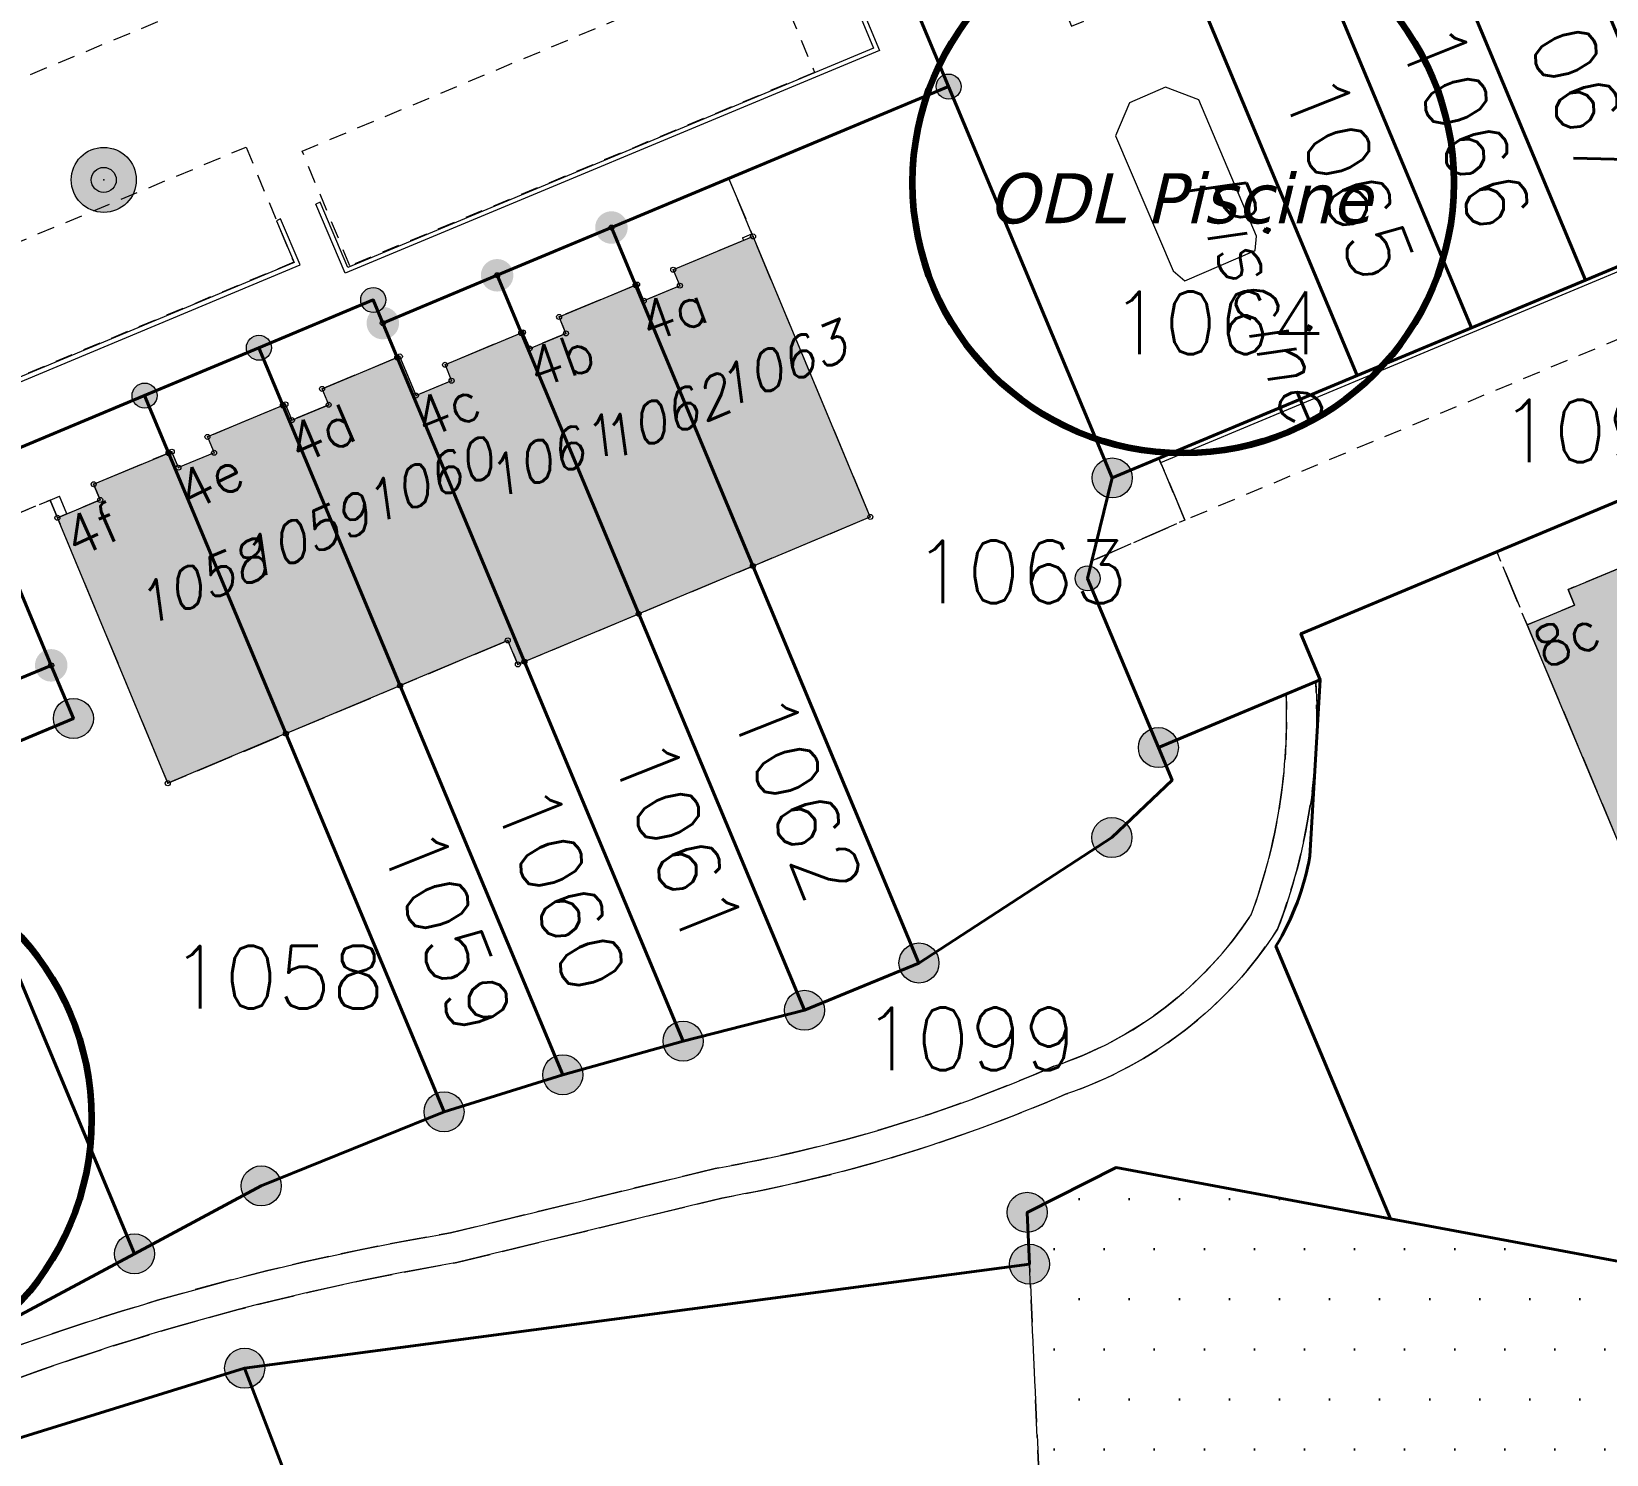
# Model space of a CAD drawing. Header units: metres. Extents: x 2513914 to 2544706, y 1140005 to 1171926.
# Drawn here: x 2515498.5 to 2515561.5, y 1146621.1 to 1146678 of the extents above; entities that cross this region are included whole.
import ezdxf
from ezdxf.enums import TextEntityAlignment as Align

# ---------------------------------------------------------------- set-up
doc = ezdxf.new("R2010")
doc.units = ezdxf.units.M
doc.linetypes.add('MO_I', pattern=[2, 1.5, -0.5])
doc.linetypes.add('MO_J', pattern=[1.2, 0.7, -0.5])
doc.layers.get('0').update_dxf_attribs({"lineweight": 15})
for name, color, linetype, lineweight in [('MO_AD_NO_POLICE', 7, 'Continuous', 20), ('MO_BF', 7, 'Continuous', 40), ('MO_BF_IMMEUBLE', 7, 'Continuous', 40), ('MO_BF_NUMERO', 7, 'Continuous', 40), ('MO_BF_PTS', 7, 'Continuous', 20), ('MO_CS_BAT', 7, 'Continuous', 20), ('MO_CS_BAT_DES', 7, 'Continuous', 20), ('MO_CS_BAT_NUM', 7, 'Continuous', 20), ('MO_CS_PTS', 7, 'Continuous', 20), ('MO_CS_RD_PLACE', 7, 'MO_I', 20), ('MO_CS_RD_ROUTE', 7, 'MO_I', 20), ('MO_CS_RD_TROTTOIR', 7, 'Continuous', 20), ('MO_CS_SB_FORET', 7, 'MO_I', 20), ('MO_CS_SB_FORET_HACH', 7, 'Continuous', 30), ('MO_CS_SV_CHAMP', 7, 'MO_I', 20), ('MO_CS_SV_JARDIN', 7, 'MO_I', 20), ('MO_ODL_COUVERT', 7, 'MO_J', 20), ('MO_ODL_MUR', 7, 'Continuous', 20), ('MO_ODL_NOM', 7, 'Continuous', 20), ('MO_ODL_NOM_DE', 7, 'Continuous', 20), ('MO_ODL_PISCINE_SUPERFICIE', 7, 'Continuous', 20), ('MO_PFP3', 7, 'Continuous', 20)]:
    doc.layers.add(name, color=color, linetype=linetype, lineweight=lineweight)
for name, color, linetype, lineweight, true_color in [('MO_BF_PTS_CA', 7, 'Continuous', 18, 0xffffff), ('MO_CS_BAT_HACH', 7, 'Continuous', 20, 0xa0a0a0), ('MO_PFP3_CA', 7, 'Continuous', 18, 0xffffff)]:
    doc.layers.add(name, color=color, linetype=linetype, lineweight=lineweight, true_color=true_color)
doc.styles.add('BEL_Titre1_logo', font='tahoma.ttf', dxfattribs={"width": 1.1, "oblique": 13.5})
doc.styles.get("Standard").update_dxf_attribs({"font": 'simplex.shx'})

# ---------------------------------------------------------------- blocks, each defined once
blk = doc.blocks.new('AD')
at = {"layer": 'MO_AD_NO_POLICE'}
blk.add_attdef('NUMERO', text='', height=0.0016, dxfattribs=at).set_placement((0.000003, -0.000004), align=Align.MIDDLE_CENTER)
blk = doc.blocks.new('B_CS_BAT')
at = {"layer": 'MO_CS_BAT_DES', "oblique": 15.00003, "flags": 1}
blk.add_attdef('DESIGNATION', text='', height=0.0016, dxfattribs=at).set_placement((0.001426, -0.001132), align=Align.MIDDLE_CENTER)
at = {"layer": 'MO_CS_BAT_NUM', "oblique": 15.00003}
blk.add_attdef('NUMERO', text='', height=0.0016, dxfattribs=at).set_placement((0.001426, 0.000876), align=Align.MIDDLE_CENTER)
blk = doc.blocks.new('B_ODL_NOM')
at = {"layer": 'MO_ODL_NOM', "oblique": 15}
blk.add_attdef('NOM', text='', height=0.0023, dxfattribs=at).set_placement((0.000006, -0.000834), align=Align.BOTTOM_LEFT)
at = {"layer": 'MO_ODL_NOM_DE', "flags": 1}
blk.add_attdef('NOMOBJET_DE', text='', height=0.0018, dxfattribs=at).set_placement((0.000006, -0.002842), align=Align.MIDDLE_CENTER)
blk = doc.blocks.new('IMMEUBLE_NUM')
at = {"layer": 'MO_BF_IMMEUBLE', "flags": 1}
blk.add_attdef('IDENTDN', (-0.000033, 0.002893), '', height=0.0025, dxfattribs=at)
at = {"layer": 'MO_BF_NUMERO'}
blk.add_attdef('NUMERO', (-0.000033, -0.000107), '', height=0.0025, dxfattribs=at)
blk = doc.blocks.new('PFP3_CHEVILLE')
at = {"layer": 'MO_PFP3_CA'}
h = blk.add_hatch(color=256, dxfattribs=at)
edge = h.paths.add_edge_path()
edge.add_arc((0, 0), 0.0013, 0, 360)
at = {"layer": 'MO_PFP3', "linetype": 'Continuous'}
for radius in [0.0013, 0.0005]:
    blk.add_circle((0, 0), radius, dxfattribs=at)
blk.add_point((0, 0), dxfattribs=at)
at = {"layer": 'MO_PFP3_CA'}
blk.add_circle((0, 0), 0.0005, dxfattribs=at)
blk = doc.blocks.new('PTS_BF_BORNE')
at = {"layer": 'MO_BF_PTS_CA'}
h = blk.add_hatch(color=256, dxfattribs=at)
edge = h.paths.add_edge_path()
edge.add_arc((0, 0), 0.0008, 0, 360)
at = {"layer": 'MO_BF_PTS', "linetype": 'Continuous'}
blk.add_circle((0, 0), 0.0008, dxfattribs=at)
blk.add_point((0, 0), dxfattribs=at)
blk = doc.blocks.new('PTS_BF_CHEVILLE')
at = {"layer": 'MO_BF_PTS_CA'}
h = blk.add_hatch(color=256, dxfattribs=at)
edge = h.paths.add_edge_path()
edge.add_arc((0, 0), 0.0005, 0, 360)
at = {"layer": 'MO_BF_PTS', "linetype": 'Continuous'}
blk.add_circle((0, 0), 0.0005, dxfattribs=at)
blk.add_point((0, 0), dxfattribs=at)
blk = doc.blocks.new('PTS_BF_NON_MATE_NONDEFINI')
at = {"layer": 'MO_BF_PTS_CA'}
h = blk.add_hatch(color=256, dxfattribs=at)
edge = h.paths.add_edge_path()
edge.add_arc((0, 0), 0.00065, 0, 360)
at = {"layer": 'MO_BF_PTS', "linetype": 'Continuous'}
blk.add_circle((0, 0), 0.0001, dxfattribs=at)
blk.add_point((0, 0), dxfattribs=at)
blk = doc.blocks.new('PTS_CS')
at = {"layer": 'MO_CS_PTS', "linetype": 'Continuous'}
blk.add_circle((0, 0), 0.0001, dxfattribs=at)
at = {"layer": 'MO_CS_PTS'}
blk.add_point((0, 0), dxfattribs=at)

msp = doc.modelspace()

# ---------------------------------------------------------------- hatches: boundary and pattern name
at = {"layer": 'MO_CS_BAT_HACH'}
for points in [[(2515532.04, 1146658.562), (2515527.354, 1146669.765), (2515524.166, 1146668.437), (2515524.432, 1146667.8), (2515522.99, 1146667.2), (2515522.721, 1146667.846), (2515522.66, 1146667.821), (2515527.351, 1146656.6)], [(2515522.66, 1146667.821), (2515527.351, 1146656.6), (2515522.785, 1146654.689), (2515518.094, 1146665.908), (2515518.161, 1146665.936), (2515518.43, 1146665.29), (2515519.881, 1146665.894), (2515519.607, 1146666.55)], [(2515522.785, 1146654.689), (2515518.094, 1146665.908), (2515515.047, 1146664.64), (2515515.312, 1146664.002), (2515513.889, 1146663.41), (2515513.244, 1146664.972), (2515513.138, 1146664.929), (2515518.219, 1146652.779)], [(2515513.255, 1146651.82), (2515508.573, 1146663.017), (2515508.669, 1146663.057), (2515508.931, 1146662.429), (2515510.4, 1146663.041), (2515510.135, 1146663.678), (2515513.138, 1146664.929), (2515518.219, 1146652.779), (2515517.959, 1146652.67), (2515517.557, 1146653.627)], [(2515505.556, 1146661.76), (2515505.821, 1146661.123), (2515504.398, 1146660.53), (2515504.133, 1146661.168), (2515504.004, 1146661.114), (2515508.691, 1146649.903), (2515513.255, 1146651.82), (2515508.573, 1146663.017)], [(2515508.691, 1146649.903), (2515503.968, 1146647.92), (2515499.562, 1146658.527), (2515501.271, 1146659.239), (2515501.01, 1146659.867), (2515504.004, 1146661.114)], [(2515568.5, 1146645.108), (2515563.078, 1146642.825), (2515558.282, 1146654.247), (2515560.175, 1146655.034), (2515559.914, 1146655.662), (2515563.471, 1146657.141)]]:
    msp.add_hatch(color=256, dxfattribs=at).paths.add_polyline_path(points)
at = {"layer": 'MO_CS_SB_FORET_HACH'}
h = msp.add_hatch(dxfattribs=at)
h.set_pattern_fill('DOTS', color=256, scale=1.2599999905, style=0)
h.paths.add_polyline_path([(2515538.399, 1146628.709), (2515538.307, 1146630.778), (2515541.867, 1146632.568), (2515552.819, 1146630.52), (2515559.538, 1146629.264), (2515565.237, 1146628.198), (2515576.017, 1146623.228), (2515589.287, 1146606.708), (2515594.747, 1146607.638), (2515599.497, 1146604.278), (2515605.077, 1146592.688), (2515599.657, 1146581.258), (2515594.007, 1146577.988), (2515578.487, 1146590.838), (2515567.287, 1146608.608), (2515540.317, 1146604.578), (2515538.917, 1146617.128)])

# ---------------------------------------------------------------- linework, layer by layer
at = {"color": 150, "lineweight": 100}
for centre in [(2515544.539, 1146671.915), (2515490.112, 1146634.509)]:
    msp.add_circle(centre, 10.812, dxfattribs=at)
at = {"layer": 'MO_BF', "flags": 128}
for points in [[(2515564.794, 1146703.265), (2515553.266, 1146698.445), (2515548.699, 1146696.535), (2515544.132, 1146694.626), (2515543.746, 1146695.548), (2515539.179, 1146693.64), (2515529.4, 1146689.551), (2515535.167, 1146675.756), (2515521.697, 1146670.124), (2515517.13, 1146668.215), (2515512.563, 1146666.305), (2515512.178, 1146667.228), (2515507.611, 1146665.319), (2515503.044, 1146663.409), (2515496.032, 1146660.477), (2515499.313, 1146652.631), (2515497.468, 1146651.86)], [(2515521.349, 1146587.319), (2515507.043, 1146624.549), (2515538.399, 1146628.709), (2515538.307, 1146630.778), (2515541.867, 1146632.568), (2515552.819, 1146630.52), (2515559.538, 1146629.264), (2515565.237, 1146628.198)]]:
    msp.add_lwpolyline(points, dxfattribs=at)
for points in [[(2515560.619, 1146668.026), (2515548.699, 1146696.535), (2515553.266, 1146698.445), (2515565.186, 1146669.934)], [(2515560.619, 1146668.026), (2515548.699, 1146696.535), (2515544.132, 1146694.626), (2515556.052, 1146666.116)], [(2515551.485, 1146664.207), (2515539.179, 1146693.64), (2515543.746, 1146695.548), (2515544.132, 1146694.626), (2515556.052, 1146666.116)], [(2515551.485, 1146664.207), (2515539.179, 1146693.64), (2515529.4, 1146689.551), (2515535.167, 1146675.756), (2515541.706, 1146660.118)], [(2515543.548, 1146649.345), (2515544.094, 1146648.038), (2515541.692, 1146645.75), (2515533.983, 1146640.739), (2515521.697, 1146670.124), (2515535.167, 1146675.756), (2515541.706, 1146660.118), (2515540.721, 1146656.107)], [(2515567.8, 1146661.652), (2515562.51, 1146659.441), (2515549.24, 1146653.893), (2515550.012, 1146652.047), (2515543.548, 1146649.345), (2515540.721, 1146656.107), (2515541.706, 1146660.118), (2515551.485, 1146664.207), (2515556.052, 1146666.116), (2515560.619, 1146668.026), (2515565.186, 1146669.934), (2515576.714, 1146674.754), (2515581.292, 1146661.71), (2515575.532, 1146664.884)], [(2515521.697, 1146670.124), (2515517.13, 1146668.215), (2515529.408, 1146638.85), (2515533.983, 1146640.739)], [(2515529.408, 1146638.85), (2515517.13, 1146668.215), (2515512.563, 1146666.305), (2515524.558, 1146637.618)], [(2515524.558, 1146637.618), (2515512.563, 1146666.305), (2515512.178, 1146667.228), (2515507.611, 1146665.319), (2515519.754, 1146636.274)], [(2515507.611, 1146665.319), (2515519.754, 1146636.274), (2515515.008, 1146634.795), (2515503.044, 1146663.409)], [(2515496.032, 1146660.477), (2515499.313, 1146652.631), (2515500.2, 1146650.509), (2515494.665, 1146648.194), (2515502.64, 1146629.121), (2515507.705, 1146631.833), (2515515.008, 1146634.795), (2515503.044, 1146663.409)], [(2515469.386, 1146616.529), (2515469.448, 1146619.818), (2515465.948, 1146636.578), (2515465.005, 1146638.287), (2515497.468, 1146651.86), (2515499.313, 1146652.631), (2515500.2, 1146650.509), (2515494.665, 1146648.194), (2515502.64, 1146629.121), (2515497.89, 1146626.578), (2515490.753, 1146622.539), (2515479.187, 1146618.577)], [(2515477.015, 1146615.248), (2515507.043, 1146624.549), (2515521.349, 1146587.319), (2515514.458, 1146574.953), (2515509.42, 1146559.202), (2515502.222, 1146541.353), (2515494.704, 1146539.039), (2515488.138, 1146564.924), (2515490.098, 1146568.309), (2515489.378, 1146570.869), (2515488.368, 1146574.079), (2515487.578, 1146575.769), (2515486.368, 1146577.699), (2515483.757, 1146593.168)]]:
    msp.add_lwpolyline(points, close=True, dxfattribs=at)
msp.add_lwpolyline([(2515538.399, 1146628.709), (2515538.307, 1146630.778), (2515541.867, 1146632.568), (2515552.819, 1146630.52), (2515548.245, 1146641.414, 0.094215), (2515549.604, 1146645.012), (2515550.012, 1146652.047), (2515543.548, 1146649.345), (2515544.094, 1146648.038), (2515541.692, 1146645.75), (2515533.983, 1146640.739), (2515529.408, 1146638.85), (2515524.558, 1146637.618), (2515519.754, 1146636.274), (2515515.008, 1146634.795), (2515507.705, 1146631.833), (2515502.64, 1146629.121), (2515497.89, 1146626.578), (2515490.753, 1146622.539), (2515479.187, 1146618.577), (2515469.386, 1146616.529), (2515469.316, 1146612.864), (2515477.015, 1146615.248), (2515507.043, 1146624.549)], format="xyb", close=True, dxfattribs=at)
at = {"layer": 'MO_CS_BAT', "flags": 128}
for points in [[(2515532.04, 1146658.562), (2515527.354, 1146669.765), (2515524.166, 1146668.437), (2515524.432, 1146667.8), (2515522.99, 1146667.2), (2515522.721, 1146667.846), (2515522.66, 1146667.821), (2515527.351, 1146656.6)], [(2515522.66, 1146667.821), (2515527.351, 1146656.6), (2515522.785, 1146654.689), (2515518.094, 1146665.908), (2515518.161, 1146665.936), (2515518.43, 1146665.29), (2515519.881, 1146665.894), (2515519.607, 1146666.55)], [(2515522.785, 1146654.689), (2515518.094, 1146665.908), (2515515.047, 1146664.64), (2515515.312, 1146664.002), (2515513.889, 1146663.41), (2515513.244, 1146664.972), (2515513.138, 1146664.929), (2515518.219, 1146652.779)], [(2515513.255, 1146651.82), (2515508.573, 1146663.017), (2515508.669, 1146663.057), (2515508.931, 1146662.429), (2515510.4, 1146663.041), (2515510.135, 1146663.678), (2515513.138, 1146664.929), (2515518.219, 1146652.779), (2515517.959, 1146652.67), (2515517.557, 1146653.627)], [(2515505.556, 1146661.76), (2515505.821, 1146661.123), (2515504.398, 1146660.53), (2515504.133, 1146661.168), (2515504.004, 1146661.114), (2515508.691, 1146649.903), (2515513.255, 1146651.82), (2515508.573, 1146663.017)], [(2515508.691, 1146649.903), (2515503.968, 1146647.92), (2515499.562, 1146658.527), (2515501.271, 1146659.239), (2515501.01, 1146659.867), (2515504.004, 1146661.114)], [(2515568.5, 1146645.108), (2515563.078, 1146642.825), (2515558.282, 1146654.247), (2515560.175, 1146655.034), (2515559.914, 1146655.662), (2515563.471, 1146657.141)]]:
    msp.add_lwpolyline(points, close=True, dxfattribs=at)
at = {"layer": 'MO_CS_RD_PLACE', "flags": 128}
for points in [[(2515527.354, 1146669.765), (2515524.166, 1146668.437), (2515524.432, 1146667.8), (2515522.99, 1146667.2), (2515522.721, 1146667.846), (2515522.66, 1146667.821), (2515519.607, 1146666.55), (2515519.881, 1146665.894), (2515518.43, 1146665.29), (2515518.161, 1146665.936), (2515518.094, 1146665.908), (2515515.047, 1146664.64), (2515515.312, 1146664.002), (2515513.889, 1146663.41), (2515513.244, 1146664.972), (2515513.138, 1146664.929), (2515510.135, 1146663.678), (2515510.4, 1146663.041), (2515508.931, 1146662.429), (2515508.669, 1146663.057), (2515508.573, 1146663.017), (2515505.556, 1146661.76), (2515505.821, 1146661.123), (2515504.398, 1146660.53), (2515504.133, 1146661.168), (2515504.004, 1146661.114), (2515501.01, 1146659.867), (2515501.271, 1146659.239), (2515499.562, 1146658.527), (2515499.267, 1146659.237), (2515496.956, 1146658.269), (2515496.032, 1146660.477), (2515503.044, 1146663.409), (2515507.611, 1146665.319), (2515512.178, 1146667.228), (2515512.563, 1146666.305), (2515517.13, 1146668.215), (2515521.697, 1146670.124), (2515526.385, 1146672.084), (2515527.312, 1146669.866)], [(2515557.071, 1146657.167), (2515562.51, 1146659.441), (2515567.8, 1146661.652), (2515573.225, 1146663.919), (2515574.145, 1146661.71), (2515574.184, 1146661.618), (2515570.435, 1146660.06), (2515570.707, 1146659.404), (2515569.11, 1146658.739), (2515568.841, 1146659.386), (2515568.761, 1146659.353), (2515565.174, 1146657.861), (2515565.443, 1146657.215), (2515563.836, 1146656.546), (2515563.571, 1146657.183), (2515563.471, 1146657.141), (2515559.914, 1146655.662), (2515560.175, 1146655.034), (2515558.282, 1146654.247), (2515557.991, 1146654.939)]]:
    msp.add_lwpolyline(points, close=True, dxfattribs=at)
at = {"layer": 'MO_CS_RD_ROUTE', "flags": 128}
msp.add_lwpolyline([(2515459.226, 1146676.828), (2515465.739, 1146679.598, -0.103862), (2515466.701, 1146679.476, -0.028439), (2515470.234, 1146677.509, 0.161929), (2515473.569, 1146677.159), (2515486.48, 1146678.947, -0.265033), (2515488.827, 1146677.487, -0.052583), (2515489.539, 1146675.771), (2515488.25, 1146675.179), (2515487.8, 1146674.985), (2515489.733, 1146670.362), (2515491.74, 1146665.561), (2515493.649, 1146660.994), (2515495.112, 1146657.496), (2515496.956, 1146658.269), (2515496.032, 1146660.477), (2515503.044, 1146663.409), (2515507.611, 1146665.319), (2515512.178, 1146667.228), (2515512.563, 1146666.305), (2515517.13, 1146668.215), (2515521.697, 1146670.124), (2515526.385, 1146672.084), (2515535.167, 1146675.756), (2515529.4, 1146689.551), (2515532.133, 1146690.694), (2515539.179, 1146693.64), (2515543.746, 1146695.548), (2515544.132, 1146694.626), (2515548.699, 1146696.535), (2515553.266, 1146698.445), (2515559.352, 1146700.99), (2515564.794, 1146703.265), (2515576.714, 1146674.754), (2515577.298, 1146673.09, -0.256373), (2515576.312, 1146671.693), (2515575.381, 1146671.28), (2515574.341, 1146673.762), (2515565.186, 1146669.934), (2515560.619, 1146668.026), (2515556.052, 1146666.116), (2515551.485, 1146664.207), (2515543.572, 1146660.898), (2515544.608, 1146658.433), (2515540.892, 1146656.801), (2515540.721, 1146656.107), (2515543.548, 1146649.345), (2515548.654, 1146651.479), (2515549.836, 1146651.974), (2515550.012, 1146652.047), (2515549.24, 1146653.893), (2515557.071, 1146657.167), (2515562.51, 1146659.441), (2515567.8, 1146661.652), (2515573.225, 1146663.919), (2515575.532, 1146664.884), (2515582.713, 1146662.484), (2515583.528, 1146662.805), (2515583.585, 1146662.669), (2515590.616, 1146665.609), (2515595.183, 1146667.518), (2515599.749, 1146669.427), (2515600.133, 1146668.504), (2515604.703, 1146670.415), (2515609.389, 1146672.374), (2515616.141, 1146675.197), (2515616.855, 1146673.483), (2515618.7, 1146674.254), (2515631.628, 1146643.342), (2515638.069, 1146646.084), (2515625.161, 1146676.956), (2515633.722, 1146680.536), (2515638.444, 1146682.51), (2515643.011, 1146684.419), (2515643.397, 1146683.496), (2515647.963, 1146685.406), (2515652.53, 1146687.315), (2515657.243, 1146689.286), (2515661.846, 1146691.21), (2515658.43, 1146698.781, -0.288263), (2515657.775, 1146697.575), (2515656.975, 1146697.238), (2515655.082, 1146701.749), (2515652.523, 1146700.647), (2515652.398, 1146700.971), (2515646.538, 1146698.521), (2515642.668, 1146696.903), (2515642.283, 1146697.826), (2515641.585, 1146697.534), (2515637.018, 1146695.625), (2515632.451, 1146693.715), (2515627.885, 1146691.806), (2515618.942, 1146688.066), (2515615.455, 1146686.668), (2515614.76, 1146688.331), (2515609.281, 1146686.04), (2515604.714, 1146684.131), (2515600.424, 1146682.337), (2515600.039, 1146683.259), (2515599.762, 1146683.143), (2515595.195, 1146681.234), (2515590.628, 1146679.325), (2515583.616, 1146676.393), (2515570.114, 1146708.688), (2515572.389, 1146709.639), (2515577.125, 1146711.62), (2515581.692, 1146713.529), (2515586.259, 1146715.439), (2515586.645, 1146714.516), (2515591.212, 1146716.426), (2515595.779, 1146718.335), (2515600.509, 1146720.313), (2515602.791, 1146721.267), (2515603.369, 1146719.883), (2515605.301, 1146720.691), (2515607.189, 1146721.48), (2515614.244, 1146724.43), (2515618.811, 1146726.339), (2515623.378, 1146728.249), (2515623.764, 1146727.326), (2515628.331, 1146729.236), (2515632.898, 1146731.145), (2515637.565, 1146733.097), (2515642.091, 1146734.989), (2515638.371, 1146743.231), (2515634.966, 1146741.807), (2515632.936, 1146746.498), (2515621.439, 1146741.691), (2515621.053, 1146742.614), (2515604.908, 1146735.863), (2515604.33, 1146737.247), (2515585.924, 1146729.551), (2515585.538, 1146730.474), (2515562.456, 1146720.823), (2515556.299, 1146735.505), (2515556.286, 1146736.822), (2515557.188, 1146739.271), (2515561.121, 1146741.155), (2515588.14, 1146753.749), (2515623.816, 1146770.486), (2515622.491, 1146769.874), (2515557.393, 1146739.828), (2515553.057, 1146737.827), (2515547.527, 1146734.911, -0.299926), (2515551.721, 1146733.183), (2515551.535, 1146733.103), (2515553.876, 1146727.502), (2515554.153, 1146727.62), (2515560.53, 1146712.46, -0.320929), (2515559.541, 1146710.775), (2515556.637, 1146709.57), (2515554.664, 1146714.281), (2515540.998, 1146708.648), (2515540.612, 1146709.571), (2515521.883, 1146701.741), (2515524.072, 1146696.985, 0.175779), (2515521.208, 1146695.1, 0.117669), (2515519.925, 1146691.879, 0.061157), (2515519.961, 1146691.127), (2515520.5, 1146689.838), (2515508.967, 1146685.016), (2515508.582, 1146685.939), (2515494.466, 1146680.037, 0.116899), (2515491.144, 1146684.175, 0.224983), (2515488.185, 1146685.285), (2515477.452, 1146683.755), (2515473.998, 1146682.454), (2515474.1, 1146684), (2515484.138, 1146688.108, 0.251245), (2515496.117, 1146700.818), (2515487.387, 1146697.538), (2515481.808, 1146692.268), (2515457.133, 1146682.496), (2515455.258, 1146684.758), (2515450.528, 1146682.878), (2515449.991, 1146679.668), (2515447.808, 1146666.618), (2515448.328, 1146665.138), (2515459.968, 1146631.808), (2515462.718, 1146618.299), (2515463.288, 1146576.249), (2515463.508, 1146567.949), (2515463.478, 1146565.059), (2515463.278, 1146543.169), (2515463.488, 1146531.909), (2515466.128, 1146534.379), (2515468.638, 1146538.279), (2515469.898, 1146540.819), (2515470.538, 1146543.349), (2515470.638, 1146546.269), (2515470.098, 1146556.629), (2515469.648, 1146589.029), (2515469.498, 1146593.749), (2515469.268, 1146610.339), (2515469.316, 1146612.864), (2515469.448, 1146619.818), (2515465.948, 1146636.578), (2515463.658, 1146640.728), (2515461.198, 1146652.178), (2515457.998, 1146658.548), (2515458.108, 1146658.848), (2515456.538, 1146662.158), (2515455.168, 1146666.488, -0.260297), (2515456.566, 1146674.356), (2515457.623, 1146675.676, -0.045287)], format="xyb", close=True, dxfattribs=at)
at = {"layer": 'MO_CS_RD_TROTTOIR', "flags": 128}
msp.add_lwpolyline([(2515548.654, 1146651.479), (2515549.836, 1146651.974, -0.106798), (2515548.313, 1146642.095, -0.170443), (2515539.834, 1146635.496, -0.058291), (2515526.108, 1146631.35), (2515515.516, 1146628.773, 0.059127), (2515492.709, 1146622.064), (2515492.259, 1146623.198, -0.059696), (2515515.269, 1146629.954), (2515525.845, 1146632.533, 0.060121), (2515539.366, 1146636.614, 0.169872), (2515547.249, 1146642.659, 0.099438)], format="xyb", close=True, dxfattribs=at)
at = {"layer": 'MO_CS_SB_FORET', "flags": 128}
msp.add_lwpolyline([(2515538.399, 1146628.709), (2515538.307, 1146630.778), (2515541.867, 1146632.568), (2515552.819, 1146630.52), (2515559.538, 1146629.264), (2515565.237, 1146628.198), (2515576.017, 1146623.228), (2515589.287, 1146606.708), (2515594.747, 1146607.638), (2515599.497, 1146604.278), (2515605.077, 1146592.688), (2515599.657, 1146581.258), (2515594.007, 1146577.988), (2515578.487, 1146590.838), (2515567.287, 1146608.608), (2515540.317, 1146604.578), (2515538.917, 1146617.128)], close=True, dxfattribs=at)
at = {"layer": 'MO_CS_SV_CHAMP', "flags": 128}
msp.add_lwpolyline([(2515675.095, 1146661.85), (2515692.086, 1146624.197), (2515736.716, 1146525.307), (2515675.697, 1146503.278), (2515669.657, 1146516.778), (2515633.637, 1146507.208), (2515630.317, 1146513.178), (2515638.567, 1146527.058), (2515623.927, 1146550.998), (2515618.747, 1146548.728), (2515616.017, 1146548.478), (2515600.737, 1146489.838), (2515586.427, 1146488.179), (2515581.537, 1146498.569), (2515541.788, 1146497.409), (2515505.108, 1146476.529), (2515517.138, 1146466.649), (2515501.358, 1146459.879), (2515493.478, 1146469.089), (2515475.568, 1146460.35), (2515447.898, 1146447.01), (2515445.718, 1146442.13), (2515444.428, 1146445.37), (2515455.218, 1146469.54), (2515455.268, 1146469.64), (2515428.408, 1146485.66), (2515427.358, 1146487.98), (2515423.608, 1146497.26), (2515421.918, 1146502.54), (2515421.528, 1146504.7), (2515421.758, 1146507.12), (2515422.868, 1146509.12), (2515424.388, 1146510.33), (2515455.088, 1146527.479), (2515463.488, 1146531.909), (2515479.285, 1146534.293), (2515494.704, 1146539.039), (2515488.138, 1146564.924), (2515490.098, 1146568.309), (2515489.378, 1146570.869), (2515488.368, 1146574.079), (2515487.578, 1146575.769), (2515486.368, 1146577.699), (2515483.757, 1146593.168), (2515477.015, 1146615.248), (2515507.043, 1146624.549), (2515538.399, 1146628.709), (2515538.917, 1146617.128), (2515540.317, 1146604.578), (2515567.287, 1146608.608), (2515578.487, 1146590.838), (2515594.007, 1146577.988), (2515599.657, 1146581.258), (2515605.077, 1146592.688), (2515599.497, 1146604.278), (2515594.747, 1146607.638), (2515589.287, 1146606.708), (2515576.017, 1146623.228), (2515565.237, 1146628.198), (2515576.853, 1146625.123), (2515583.839, 1146623.274), (2515584.242, 1146623.167), (2515593.898, 1146627.278), (2515594.838, 1146627.678), (2515604.671, 1146631.864), (2515609.226, 1146633.803), (2515613.786, 1146635.745), (2515618.341, 1146637.684), (2515631.628, 1146643.342), (2515638.069, 1146646.084), (2515651.309, 1146651.722), (2515655.87, 1146653.664), (2515660.424, 1146655.603), (2515664.979, 1146657.543)], close=True, dxfattribs=at)
at = {"layer": 'MO_CS_SV_JARDIN', "flags": 128}
msp.add_lwpolyline([(2515489.733, 1146670.362), (2515491.74, 1146665.561), (2515493.649, 1146660.994), (2515495.112, 1146657.496), (2515496.956, 1146658.269), (2515499.267, 1146659.237), (2515499.562, 1146658.527), (2515503.968, 1146647.92), (2515508.691, 1146649.903), (2515513.255, 1146651.82), (2515517.557, 1146653.627), (2515517.959, 1146652.67), (2515518.219, 1146652.779), (2515522.785, 1146654.689), (2515527.351, 1146656.6), (2515532.04, 1146658.562), (2515527.354, 1146669.765), (2515527.312, 1146669.866), (2515526.385, 1146672.084), (2515535.167, 1146675.756), (2515529.4, 1146689.551), (2515532.133, 1146690.694), (2515533.841, 1146686.609), (2515536.168, 1146687.576), (2515540.08, 1146678.165), (2515544.82, 1146680.149), (2515549.139, 1146681.956), (2515549.517, 1146681.053), (2515549.764, 1146681.156), (2515554.335, 1146683.055), (2515558.906, 1146684.955), (2515563.613, 1146686.912), (2515558.936, 1146698.113), (2515558.893, 1146698.216), (2515560.284, 1146698.816), (2515559.352, 1146700.99), (2515564.794, 1146703.265), (2515576.714, 1146674.754), (2515577.298, 1146673.09, -0.256373), (2515576.312, 1146671.693), (2515575.381, 1146671.28), (2515574.341, 1146673.762), (2515565.186, 1146669.934), (2515560.619, 1146668.026), (2515556.052, 1146666.116), (2515551.485, 1146664.207), (2515543.572, 1146660.898), (2515544.608, 1146658.433), (2515540.892, 1146656.801), (2515540.721, 1146656.107), (2515543.548, 1146649.345), (2515548.654, 1146651.479, -0.099438), (2515547.249, 1146642.659, -0.169872), (2515539.366, 1146636.614, -0.060121), (2515525.845, 1146632.533), (2515515.269, 1146629.954, 0.059696), (2515492.259, 1146623.198), (2515492.709, 1146622.064, -0.059127), (2515515.516, 1146628.773), (2515526.108, 1146631.35, 0.058291), (2515539.834, 1146635.496, 0.170443), (2515548.313, 1146642.095, 0.106798), (2515549.836, 1146651.974), (2515550.012, 1146652.047), (2515549.24, 1146653.893), (2515557.071, 1146657.167), (2515557.991, 1146654.939), (2515558.282, 1146654.247), (2515563.078, 1146642.825), (2515568.5, 1146645.108), (2515573.784, 1146647.334), (2515579.201, 1146649.615), (2515574.184, 1146661.618), (2515574.145, 1146661.71), (2515573.225, 1146663.919), (2515575.532, 1146664.884), (2515582.713, 1146662.484), (2515583.528, 1146662.805), (2515583.585, 1146662.669), (2515584.902, 1146659.529), (2515587.202, 1146660.496), (2515587.517, 1146659.748), (2515591.541, 1146650.212), (2515596.211, 1146652.176), (2515600.774, 1146654.096), (2515605.143, 1146655.934), (2515605.531, 1146655.012), (2515605.723, 1146655.092), (2515610.289, 1146657.008), (2515615.012, 1146658.99), (2515610.747, 1146669.114), (2515610.708, 1146669.206), (2515609.389, 1146672.374), (2515616.141, 1146675.197), (2515616.855, 1146673.483), (2515618.7, 1146674.254), (2515631.628, 1146643.342), (2515618.341, 1146637.684), (2515613.786, 1146635.745), (2515609.226, 1146633.803), (2515604.671, 1146631.864), (2515594.838, 1146627.678), (2515593.898, 1146627.278), (2515584.242, 1146623.167), (2515583.839, 1146623.274), (2515576.853, 1146625.123), (2515565.237, 1146628.198), (2515559.538, 1146629.264), (2515552.819, 1146630.52), (2515541.867, 1146632.568), (2515538.307, 1146630.778), (2515538.399, 1146628.709), (2515507.043, 1146624.549), (2515477.015, 1146615.248), (2515483.757, 1146593.168), (2515486.368, 1146577.699), (2515487.578, 1146575.769), (2515488.368, 1146574.079), (2515470.388, 1146571.429), (2515470.398, 1146565.789), (2515485.768, 1146568.259), (2515485.408, 1146570.089), (2515489.378, 1146570.869), (2515490.098, 1146568.309), (2515488.138, 1146564.924), (2515494.704, 1146539.039), (2515479.285, 1146534.293), (2515463.488, 1146531.909), (2515466.128, 1146534.379), (2515468.638, 1146538.279), (2515469.898, 1146540.819), (2515470.538, 1146543.349), (2515470.638, 1146546.269), (2515470.098, 1146556.629), (2515469.648, 1146589.029), (2515479.738, 1146591.709), (2515479.658, 1146591.999), (2515482.218, 1146592.729), (2515481.068, 1146596.759), (2515478.498, 1146596.029), (2515478.418, 1146596.299), (2515478.13, 1146596.217), (2515476.982, 1146600.042), (2515469.859, 1146597.997), (2515469.916, 1146593.869), (2515469.498, 1146593.749), (2515469.268, 1146610.339), (2515469.316, 1146612.864), (2515469.448, 1146619.818), (2515465.948, 1146636.578), (2515463.658, 1146640.728), (2515461.198, 1146652.178), (2515457.998, 1146658.548), (2515458.108, 1146658.848), (2515456.538, 1146662.158), (2515455.168, 1146666.488, -0.260297), (2515456.566, 1146674.356), (2515456.727, 1146672.419), (2515457.537, 1146673.363), (2515460.144, 1146675.172), (2515464.76, 1146677.214, -0.151361), (2515466.775, 1146677.275), (2515469.527, 1146676.173, 0.109013), (2515473.995, 1146675.702), (2515486.478, 1146677.43, -0.285479), (2515487.598, 1146676.686), (2515488.25, 1146675.179), (2515487.8, 1146674.985), (2515486.179, 1146674.288), (2515481.459, 1146672.322), (2515483.414, 1146667.718), (2515488.132, 1146669.682)], format="xyb", close=True, dxfattribs=at)
at = {"layer": 'MO_ODL_COUVERT'}
for points in [[(2515520.269, 1146689.753), (2515522.229, 1146685.033), (2515510.59, 1146680.176), (2515510.21, 1146681.094), (2515496.358, 1146675.349), (2515494.367, 1146680.001), (2515508.358, 1146685.856), (2515508.744, 1146684.934), (2515520.269, 1146689.753)], [(2515511.249, 1146668.592), (2515509.34, 1146673.175), (2515527.893, 1146680.929), (2515529.812, 1146676.323), (2515511.249, 1146668.592)], [(2515544.608, 1146658.433), (2515543.571, 1146660.9), (2515574.345, 1146673.753), (2515575.381, 1146671.28), (2515544.608, 1146658.433)], [(2515495.148, 1146662.957), (2515493.248, 1146667.553), (2515507.097, 1146673.336), (2515509.003, 1146668.734), (2515495.148, 1146662.957)]]:
    msp.add_lwpolyline(points, dxfattribs=at)
at = {"layer": 'MO_ODL_MUR'}
for points in [[(2515530.413, 1146681.984), (2515532.405, 1146677.191), (2515511.064, 1146668.295), (2515509.891, 1146671.062)], [(2515530.413, 1146681.984), (2515530.247, 1146681.915), (2515532.17, 1146677.288), (2515511.16, 1146668.53), (2515510.057, 1146671.132), (2515509.891, 1146671.062)], [(2515543.571, 1146660.9), (2515574.345, 1146673.753), (2515575.381, 1146671.28)], [(2515543.64, 1146660.734), (2515574.248, 1146673.518), (2515575.215, 1146671.21)], [(2515494.281, 1146664.966), (2515494.115, 1146664.896), (2515495.046, 1146662.692), (2515509.259, 1146668.636), (2515508.481, 1146670.465), (2515508.315, 1146670.395)], [(2515508.315, 1146670.395), (2515509.022, 1146668.732), (2515495.142, 1146662.927), (2515494.281, 1146664.966)], [(2515526.933, 1146669.709), (2515527.312, 1146669.866)], [(2515527.312, 1146669.866), (2515527.354, 1146669.765)], [(2515526.933, 1146669.709), (2515526.975, 1146669.608)], [(2515527.354, 1146669.765), (2515526.975, 1146669.608)], [(2515543.571, 1146660.9), (2515543.64, 1146660.734)], [(2515499.267, 1146659.237), (2515499.646, 1146659.394)], [(2515499.562, 1146658.527), (2515499.267, 1146659.237)], [(2515499.941, 1146658.684), (2515499.646, 1146659.394)], [(2515499.941, 1146658.684), (2515499.562, 1146658.527)]]:
    msp.add_lwpolyline(points, dxfattribs=at)
at = {"layer": 'MO_ODL_PISCINE_SUPERFICIE'}
msp.add_lwpolyline([(2515544.599, 1146667.987), (2515547.419, 1146669.2), (2515547.465, 1146669.777), (2515545.169, 1146675.227), (2515543.83, 1146675.725), (2515542.396, 1146675.11), (2515541.839, 1146673.79), (2515544.142, 1146668.392), (2515544.599, 1146667.987)], dxfattribs=at)

# ---------------------------------------------------------------- block references
at = {"layer": 'MO_AD_NO_POLICE', "xscale": 1000, "yscale": 1000, "zscale": 1000}
for p, rotation, values in [((2515524.158, 1146666.705), 20.25, {'NUMERO': '4a'}), ((2515519.681, 1146664.859), 19.61999999999999, {'NUMERO': '4b'}), ((2515510.099, 1146661.885), 23.31, {'NUMERO': '4d'}), ((2515515.124, 1146662.881), 22.59, {'NUMERO': '4c'}), ((2515505.648, 1146660.02), 26.09999999999999, {'NUMERO': '4e'}), ((2515500.942, 1146658.059), 23.84999999999999, {'NUMERO': '4f'}), ((2515559.852, 1146653.72), 23.48999999999999, {'NUMERO': '8c'})]:
    msp.add_blockref('AD', p, dxfattribs=dict(at, rotation=rotation)).add_auto_attribs(values)
at = {"layer": 'MO_BF_IMMEUBLE'}
ref = msp.add_blockref('IMMEUBLE_NUM', (2515557.588, 1146679.574), dxfattribs=dict(at, xscale=1000, yscale=1000, zscale=1000, rotation=291.69))
ref.add_attrib('NUMERO', '1067', (2515557.476, 1146679.565), dxfattribs={"layer": 'MO_BF_NUMERO', "height": 2.5, "rotation": 291.69})
ref = msp.add_blockref('IMMEUBLE_NUM', (2515553.194, 1146677.703), dxfattribs=dict(at, xscale=1000, yscale=1000, zscale=1000, rotation=291.69))
ref.add_attrib('NUMERO', '1066', (2515553.082, 1146677.694), dxfattribs={"layer": 'MO_BF_NUMERO', "height": 2.5, "rotation": 291.69})
ref = msp.add_blockref('IMMEUBLE_NUM', (2515548.512, 1146675.687), dxfattribs=dict(at, xscale=1000, yscale=1000, zscale=1000, rotation=291.69))
ref.add_attrib('NUMERO', '1065', (2515548.4, 1146675.678), dxfattribs={"layer": 'MO_BF_NUMERO', "height": 2.5, "rotation": 291.69})
ref = msp.add_blockref('IMMEUBLE_NUM', (2515541.651, 1146665.169), dxfattribs=dict(at, xscale=1000, yscale=1000, zscale=1000))
ref.add_attrib('NUMERO', '1064', (2515541.618, 1146665.062), dxfattribs={"layer": 'MO_BF_NUMERO', "height": 2.5})
ref = msp.add_blockref('IMMEUBLE_NUM', (2515557.218, 1146660.851), dxfattribs=dict(at, xscale=1000, yscale=1000, zscale=1000))
ref.add_attrib('NUMERO', '1097', (2515557.185, 1146660.744), dxfattribs={"layer": 'MO_BF_NUMERO', "height": 2.5})
ref = msp.add_blockref('IMMEUBLE_NUM', (2515533.785, 1146655.221), dxfattribs=dict(at, xscale=1000, yscale=1000, zscale=1000))
ref.add_attrib('NUMERO', '1063', (2515533.752, 1146655.114), dxfattribs={"layer": 'MO_BF_NUMERO', "height": 2.5})
ref = msp.add_blockref('IMMEUBLE_NUM', (2515526.486, 1146650.931), dxfattribs=dict(at, xscale=1000, yscale=1000, zscale=1000, rotation=291.69))
ref.add_attrib('NUMERO', '1062', (2515526.374, 1146650.922), dxfattribs={"layer": 'MO_BF_NUMERO', "height": 2.5, "rotation": 291.69})
ref = msp.add_blockref('IMMEUBLE_NUM', (2515521.732, 1146649.131), dxfattribs=dict(at, xscale=1000, yscale=1000, zscale=1000, rotation=291.69))
ref.add_attrib('NUMERO', '1061', (2515521.62, 1146649.122), dxfattribs={"layer": 'MO_BF_NUMERO', "height": 2.5, "rotation": 291.69})
ref = msp.add_blockref('IMMEUBLE_NUM', (2515517.049, 1146647.259), dxfattribs=dict(at, xscale=1000, yscale=1000, zscale=1000, rotation=291.69))
ref.add_attrib('NUMERO', '1060', (2515516.937, 1146647.25), dxfattribs={"layer": 'MO_BF_NUMERO', "height": 2.5, "rotation": 291.69})
ref = msp.add_blockref('IMMEUBLE_NUM', (2515512.509, 1146645.568), dxfattribs=dict(at, xscale=1000, yscale=1000, zscale=1000, rotation=291.69))
ref.add_attrib('NUMERO', '1059', (2515512.397, 1146645.559), dxfattribs={"layer": 'MO_BF_NUMERO', "height": 2.5, "rotation": 291.69})
ref = msp.add_blockref('IMMEUBLE_NUM', (2515504.113, 1146639.03), dxfattribs=dict(at, xscale=1000, yscale=1000, zscale=1000))
ref.add_attrib('NUMERO', '1058', (2515504.08, 1146638.923), dxfattribs={"layer": 'MO_BF_NUMERO', "height": 2.5})
ref = msp.add_blockref('IMMEUBLE_NUM', (2515531.755, 1146636.564), dxfattribs=dict(at, xscale=1000, yscale=1000, zscale=1000))
ref.add_attrib('NUMERO', '1099', (2515531.722, 1146636.457), dxfattribs={"layer": 'MO_BF_NUMERO', "height": 2.5})
at = {"layer": 'MO_BF_PTS', "xscale": 1000, "yscale": 1000, "zscale": 1000}
for name, p in [('PTS_BF_CHEVILLE', (2515535.167, 1146675.756)), ('PTS_BF_NON_MATE_NONDEFINI', (2515521.697, 1146670.124)), ('PTS_BF_NON_MATE_NONDEFINI', (2515517.13, 1146668.215)), ('PTS_BF_CHEVILLE', (2515512.178, 1146667.228)), ('PTS_BF_NON_MATE_NONDEFINI', (2515512.563, 1146666.305)), ('PTS_BF_CHEVILLE', (2515507.611, 1146665.319)), ('PTS_BF_CHEVILLE', (2515503.044, 1146663.409)), ('PTS_BF_BORNE', (2515541.706, 1146660.118)), ('PTS_BF_CHEVILLE', (2515540.721, 1146656.107)), ('PTS_BF_NON_MATE_NONDEFINI', (2515499.313, 1146652.631)), ('PTS_BF_BORNE', (2515500.2, 1146650.509)), ('PTS_BF_BORNE', (2515543.548, 1146649.345)), ('PTS_BF_BORNE', (2515541.692, 1146645.75)), ('PTS_BF_BORNE', (2515533.983, 1146640.739)), ('PTS_BF_BORNE', (2515529.408, 1146638.85)), ('PTS_BF_BORNE', (2515524.558, 1146637.618)), ('PTS_BF_BORNE', (2515519.754, 1146636.274)), ('PTS_BF_BORNE', (2515515.008, 1146634.795)), ('PTS_BF_BORNE', (2515507.705, 1146631.833)), ('PTS_BF_BORNE', (2515538.307, 1146630.778)), ('PTS_BF_BORNE', (2515502.64, 1146629.121)), ('PTS_BF_BORNE', (2515538.399, 1146628.709)), ('PTS_BF_BORNE', (2515507.043, 1146624.549))]:
    msp.add_blockref(name, p, dxfattribs=at)
at = {"layer": 'MO_CS_BAT_NUM', "xscale": 1000, "yscale": 1000, "zscale": 1000}
for p, rotation, values in [((2515527.459, 1146663.265), 22.68, {'NUMERO': '1063'}), ((2515522.814, 1146661.178), 22.68, {'NUMERO': '1062'}), ((2515518.229, 1146659.618), 21.77999999999999, {'NUMERO': '1061'}), ((2515513.366, 1146658.626), 23.03999999999999, {'NUMERO': '1060'}), ((2515508.454, 1146656.394), 23.58, {'NUMERO': '1059'}), ((2515504.277, 1146654.576), 22.77, {'NUMERO': '1058'})]:
    msp.add_blockref('B_CS_BAT', p, dxfattribs=dict(at, rotation=rotation)).add_auto_attribs(values)
at = {"layer": 'MO_CS_PTS', "xscale": 1000, "yscale": 1000, "zscale": 1000}
for p in [(2515527.354, 1146669.765), (2515524.166, 1146668.437), (2515522.66, 1146667.821), (2515522.721, 1146667.846), (2515524.432, 1146667.8), (2515522.99, 1146667.2), (2515519.607, 1146666.55), (2515518.094, 1146665.908), (2515518.161, 1146665.936), (2515519.881, 1146665.894), (2515513.138, 1146664.929), (2515513.244, 1146664.972), (2515518.43, 1146665.29), (2515515.047, 1146664.64), (2515510.135, 1146663.678), (2515515.312, 1146664.002), (2515508.573, 1146663.017), (2515508.669, 1146663.057), (2515510.4, 1146663.041), (2515513.889, 1146663.41), (2515508.931, 1146662.429), (2515505.556, 1146661.76), (2515504.004, 1146661.114), (2515504.133, 1146661.168), (2515505.821, 1146661.123), (2515504.398, 1146660.53), (2515501.01, 1146659.867), (2515501.271, 1146659.239), (2515499.562, 1146658.527), (2515532.04, 1146658.562), (2515527.351, 1146656.6), (2515522.785, 1146654.689), (2515517.557, 1146653.627), (2515518.219, 1146652.779), (2515517.959, 1146652.67), (2515513.255, 1146651.82), (2515508.691, 1146649.903), (2515503.968, 1146647.92)]:
    msp.add_blockref('PTS_CS', p, dxfattribs=at)
at = {"layer": 'MO_ODL_NOM', "xscale": 1000, "yscale": 1000, "zscale": 1000, "rotation": 293.13}
msp.add_blockref('B_ODL_NOM', (2515544.688, 1146672.002), dxfattribs=at).add_auto_attribs({'NOM': 'Piscine'})
at = {"layer": 'MO_PFP3', "xscale": 1000, "yscale": 1000, "zscale": 1000}
msp.add_blockref('PFP3_CHEVILLE', (2515501.413, 1146672.026), dxfattribs=at)

# ---------------------------------------------------------------- texts
at = {"color": 150, "insert": (2515536.73, 1146672.294), "char_height": 2, "attachment_point": 1, "style": 'BEL_Titre1_logo'}
msp.add_mtext_dynamic_manual_height_columns('{\\Q13.5;ODL Piscine}', width=29.70142, gutter_width=1, heights=[0], dxfattribs=at)

doc.saveas('drawing.dxf')
